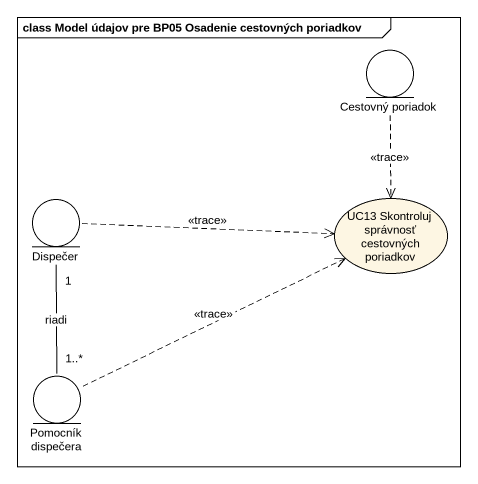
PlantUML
@startuml
mainframe class Model údajov pre BP05 Osadenie cestovných poriadkov
entity "Cestovný poriadok" as Cestovný_poriadok
entity Dispečer
usecase "UC13 Skontroluj správnosť cestovných poriadkov" as UC13_Skontroluj_správnosť
entity "Pomocník dispečera" as Pomocník_dispečera
Cestovný_poriadok ..> UC13_Skontroluj_správnosť : <<trace>>
Dispečer .right.> UC13_Skontroluj_správnosť : <<trace>>
Pomocník_dispečera "1..*" -up- "1" Dispečer : riadi
Pomocník_dispečera .right.> UC13_Skontroluj_správnosť : <<trace>>
@enduml
